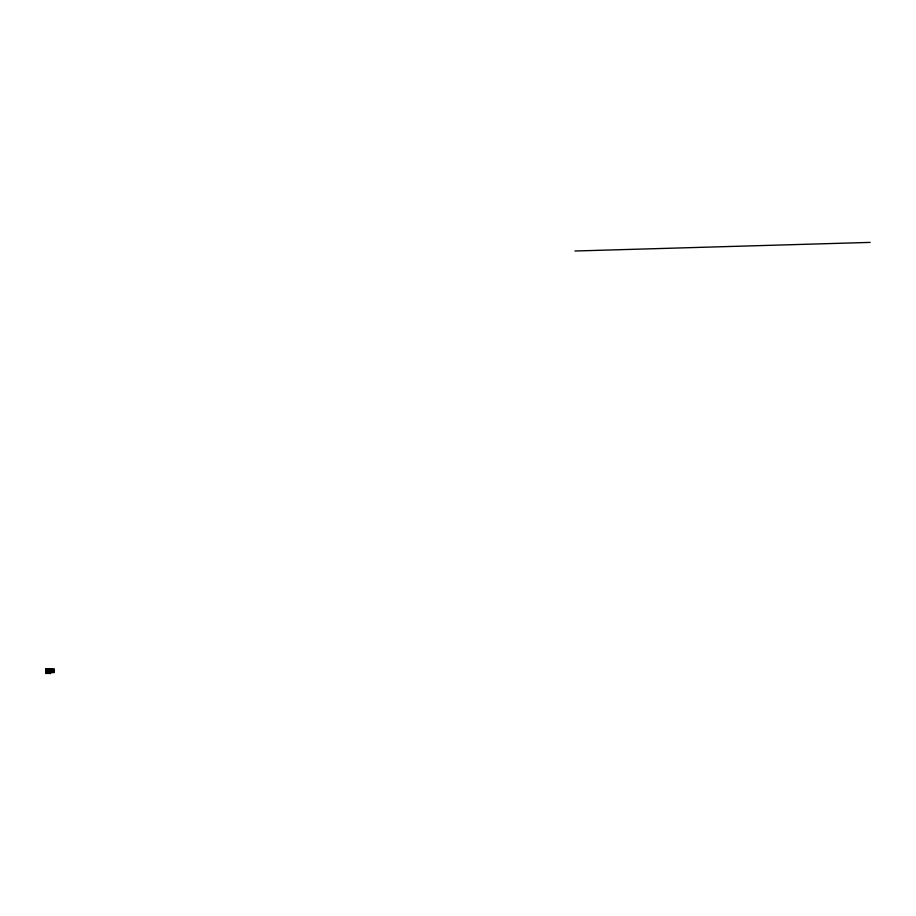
<?xml version="1.0" encoding="UTF-8"?>
<svg xmlns="http://www.w3.org/2000/svg" width="916" height="916" viewBox="0 0 916 916"><rect width="100%" height="100%" fill="white"/><g stroke="black" fill="none" stroke-linecap="round" stroke-linejoin="round"><path stroke-width="1.37" d="M48.285 670.409L48.319 672.447L45.892 672.195L45.892 673.34L50.369 673.34L50.369 669.081L45.869 669.184M52.063 670.272L52.59 670.764L52.017 669.161M52.304 671.978L52.017 671.302L52.017 672.47M47.724 669.745L46.808 669.172L50.391 669.092L45.915 669.23L45.892 672.195L47.449 672.207M46.487 669.39L45.915 669.23L46.796 669.172L46.796 670.306L45.915 670.306L47.174 670.306L47.46 672.447L49.338 672.447L49.338 671.142L48.33 671.13L48.342 672.424C50.14 672.825 48.273 670.73 48.628 671.852M47.575 670.065L48.342 670.157L48.342 669.149L48.319 670.008L47.151 670.031M47.747 669.149L48.319 670.008L48.33 669.138M52.04 672.195L52.04 669.138L51.159 669.138L51.239 672.699M52.075 671.497L52.04 672.424M51.479 671.989L51.182 669.161L52.04 669.138L52.052 672.012L53.048 672.012L53.059 670.42L54.09 670.409L53.025 670.398L53.242 671.691M48.388 671.348L48.342 672.424L48.319 670.432L50.037 670.73L49.338 670.73L49.349 669.287M53.391 670.764L54.09 669.997L54.113 672.218L52.853 672.23L52.945 671.439M53.059 671.13L54.067 671.153L54.078 672.195L53.334 672.046L54.067 671.543M53.483 670.42L52.04 669.825L52.201 670.707M49.395 670.054L49.349 669.127L48.514 669.917M49.384 669.401L49.349 669.951M574.985 251.007L870.2 242.397M49.521 670.73L50.323 670.546M47.46 671.016L48.731 670.581L47.151 671.027L47.185 670.283M49.338 672.184L50.048 672.023M47.288 669.195L46.613 669.356M46.956 669.356L46.201 669.218M50.346 669.356L49.773 669.356L50.346 670.157M49.773 669.814L50.346 669.814M52.063 669.848L54.113 669.974M50.872 669.974L52.452 669.814M45.915 670.157L46.773 670.306M49.315 670.432L50.369 670.42M51.204 670.409L51.491 670.981M53.918 670.581L53.437 671.268L54.044 671.325M53.025 670.821L53.758 670.73M50.872 671.027L51.788 671.073M53.071 670.97L53.918 670.97M47.838 671.05L48.456 670.993M50.369 671.142L49.086 671.176L49.029 672.035M51.204 671.348L51.617 672.058M53.036 671.417L53.071 672.47M50.346 671.737L49.785 670.432M50.369 672.195L47.437 672.47L47.357 670.398M51.846 671.852L51.204 672.172M45.915 672.184L47.403 672.184M48.399 672.23L50.346 672.172M52.762 672L54.067 672.172M51.159 672.218L52.315 672.275M45.915 673.317L50.346 673.317M50.449 673.397L45.8 673.397L45.8 669.012L50.449 669.012L50.346 673.569M48.342 670.432L48.342 672.55M48.319 671.13C49.945 672.596 50.437 669.378 50.071 671.13M50.22 671.222L50.231 672.172M47.506 672.333L47.563 670.81M53.758 670.432L53.758 671.119M53.678 670.432L53.735 671.325M52.338 671.794L52.235 672.47M50.918 669.974L50.918 670.981M49.372 671.119L49.464 672.115M49.269 671.119L49.315 672.55M47.174 670.008L47.174 671.004C48.365 671.6 48.273 669.195 47.174 670.008M52.04 671.004L51.182 671.004L52.04 671.004M52.04 670.008L51.182 670.008L52.04 669.997M54.136 669.058L50.849 669.058L50.849 672.527L54.136 672.527L54.136 669.058"/></g></svg>
